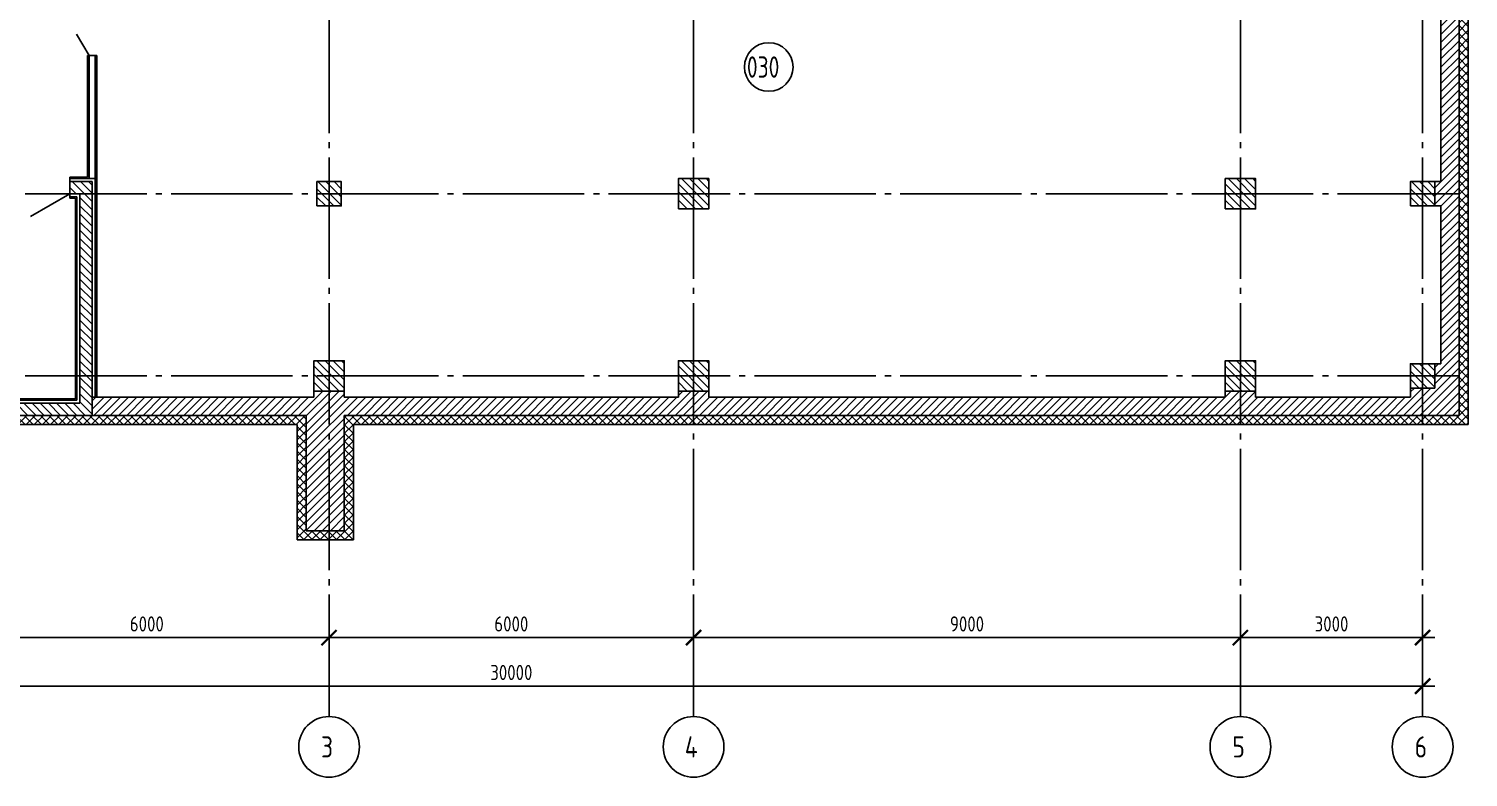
# Model space of a CAD drawing. Header units: millimetres. Extents: x -4830 to 49130, y -6610 to 27750.
# Drawn here: x 7058 to 30750, y -6610 to 5718 of the extents above; entities that cross this region are included whole.
import ezdxf

# ---------------------------------------------------------------- set-up
doc = ezdxf.new("R2010")
doc.units = ezdxf.units.MM
doc.linetypes.add('ГОСТ 2.303 5', pattern=[24, 20, -1.5, 1, -1.5])
doc.layers.add('оси', color=7, linetype='Continuous')
doc.layers.add('текст', color=7, linetype='Continuous')
doc.styles.add('ГОСТ 2.304', font='CS_Gost2304.shx')
doc.dimstyles.new('СПДС', dxfattribs={"dimscale": 100, "dimtxt": 2.5, "dimasz": 2.5, "dimexe": 2, "dimexo": 0.625, "dimgap": 1, "dimtad": 1, "dimdec": 0, "dimtxsty": 'ГОСТ 2.304', "dimblk": 'OBLIQUE', "dimblk1": 'OBLIQUE', "dimblk2": 'OBLIQUE', "dimcen": 2.5, "dimdle": 2, "dimadec": 0, "dimazin": 2, "dimtfac": 0.75, "dimtdec": 4, "dimtmove": 1, "dimatfit": 3, "dimfxl": 1, "dimtfill": 1, "dimtolj": 1, "dimarcsym": 1})
pattern_1 = [(135, (-7769.68, -10084.31), (-67.35192, -67.35192), [])]
pattern_2 = [(45, (-7769.68, -10084.31), (-67.35192, 67.35192), [])]
pattern_3 = [(135, (-1769.68, -7084.31), (-67.35192, -67.35192), [])]
pattern_4 = [(135, (10230.32, -10084.31), (-67.35192, -67.35192), [])]
pattern_5 = [(135, (7230.32, -10084.31), (-67.35192, -67.35192), [])]
pattern_6 = [(135, (7230.32, -7084.31), (-67.35192, -67.35192), [])]
pattern_7 = [(135, (-1769.68, -10084.31), (-67.35192, -67.35192), [])]
pattern_8 = [(135, (10230.32, -13084.31), (-67.35192, -67.35192), [])]

# ---------------------------------------------------------------- blocks, each defined once
blk = doc.blocks.new('_ArchTick')
at = {"color": 0, "linetype": 'ByBlock', "const_width": 0.15}
blk.add_lwpolyline([(-0.5, -0.5), (0.5, 0.5)], dxfattribs=at)
blk = doc.blocks.new('*D14')
at = {"layer": 'оси', "color": 0, "lineweight": -2, "ltscale": 100, "transparency": 16777216}
for p, q in [((0, -5047.5), (0, -4910)), ((30000, -5047.5), (30000, -4910)), ((-200, -5110), (30200, -5110))]:
    blk.add_line(p, q, dxfattribs=at)
at = {"layer": 'оси', "color": 0, "lineweight": -2, "ltscale": 100, "transparency": 16777216, "xscale": 250, "yscale": 250, "zscale": 250, "rotation": 180}
blk.add_blockref('_ArchTick', (0, -5110), dxfattribs=at)
at = {"layer": 'оси', "color": 0, "lineweight": -2, "ltscale": 100, "transparency": 16777216, "xscale": 250, "yscale": 250, "zscale": 250}
blk.add_blockref('_ArchTick', (30000, -5110), dxfattribs=at)
at = {"layer": 'оси', "color": 0, "ltscale": 100, "transparency": 16777216, "insert": (15000, -4885), "char_height": 250, "attachment_point": 5, "style": 'ГОСТ 2.304', "bg_fill": 3, "box_fill_scale": 1.1, "bg_fill_color": 256, "bg_fill_true_color": 13158600, "bg_fill_transparency": 0}
blk.add_mtext('\\A1;30000', dxfattribs=at)
blk = doc.blocks.new('*D16')
at = {"layer": 'оси', "color": 0, "lineweight": -2, "ltscale": 100, "transparency": 16777216}
for p, q in [((6000, -4247.5), (6000, -4110)), ((12000, -4247.5), (12000, -4110)), ((5800, -4310), (12200, -4310))]:
    blk.add_line(p, q, dxfattribs=at)
at = {"layer": 'оси', "color": 0, "lineweight": -2, "ltscale": 100, "transparency": 16777216, "xscale": 250, "yscale": 250, "zscale": 250, "rotation": 180}
blk.add_blockref('_ArchTick', (6000, -4310), dxfattribs=at)
at = {"layer": 'оси', "color": 0, "lineweight": -2, "ltscale": 100, "transparency": 16777216, "xscale": 250, "yscale": 250, "zscale": 250}
blk.add_blockref('_ArchTick', (12000, -4310), dxfattribs=at)
at = {"layer": 'оси', "color": 0, "ltscale": 100, "transparency": 16777216, "insert": (9000, -4085), "char_height": 250, "attachment_point": 5, "style": 'ГОСТ 2.304', "bg_fill": 3, "box_fill_scale": 1.1, "bg_fill_color": 256, "bg_fill_true_color": 13158600, "bg_fill_transparency": 0}
blk.add_mtext('\\A1;6000', dxfattribs=at)
blk = doc.blocks.new('*D17')
at = {"layer": 'оси', "color": 0, "lineweight": -2, "ltscale": 100, "transparency": 16777216}
for p, q in [((12000, -4247.5), (12000, -4110)), ((18000, -4247.5), (18000, -4110)), ((11800, -4310), (18200, -4310))]:
    blk.add_line(p, q, dxfattribs=at)
at = {"layer": 'оси', "color": 0, "lineweight": -2, "ltscale": 100, "transparency": 16777216, "xscale": 250, "yscale": 250, "zscale": 250, "rotation": 180}
blk.add_blockref('_ArchTick', (12000, -4310), dxfattribs=at)
at = {"layer": 'оси', "color": 0, "lineweight": -2, "ltscale": 100, "transparency": 16777216, "xscale": 250, "yscale": 250, "zscale": 250}
blk.add_blockref('_ArchTick', (18000, -4310), dxfattribs=at)
at = {"layer": 'оси', "color": 0, "ltscale": 100, "transparency": 16777216, "insert": (15000, -4085), "char_height": 250, "attachment_point": 5, "style": 'ГОСТ 2.304', "bg_fill": 3, "box_fill_scale": 1.1, "bg_fill_color": 256, "bg_fill_true_color": 13158600, "bg_fill_transparency": 0}
blk.add_mtext('\\A1;6000', dxfattribs=at)
blk = doc.blocks.new('*D18')
at = {"layer": 'оси', "color": 0, "lineweight": -2, "ltscale": 100, "transparency": 16777216}
for p, q in [((18000, -4247.5), (18000, -4110)), ((27000, -4247.5), (27000, -4110)), ((17800, -4310), (27200, -4310))]:
    blk.add_line(p, q, dxfattribs=at)
at = {"layer": 'оси', "color": 0, "lineweight": -2, "ltscale": 100, "transparency": 16777216, "xscale": 250, "yscale": 250, "zscale": 250, "rotation": 180}
blk.add_blockref('_ArchTick', (18000, -4310), dxfattribs=at)
at = {"layer": 'оси', "color": 0, "lineweight": -2, "ltscale": 100, "transparency": 16777216, "xscale": 250, "yscale": 250, "zscale": 250}
blk.add_blockref('_ArchTick', (27000, -4310), dxfattribs=at)
at = {"layer": 'оси', "color": 0, "ltscale": 100, "transparency": 16777216, "insert": (22500, -4085), "char_height": 250, "attachment_point": 5, "style": 'ГОСТ 2.304', "bg_fill": 3, "box_fill_scale": 1.1, "bg_fill_color": 256, "bg_fill_true_color": 13158600, "bg_fill_transparency": 0}
blk.add_mtext('\\A1;9000', dxfattribs=at)
blk = doc.blocks.new('*D19')
at = {"layer": 'оси', "color": 0, "lineweight": -2, "ltscale": 100, "transparency": 16777216}
for p, q in [((27000, -4247.5), (27000, -4110)), ((30000, -4247.5), (30000, -4110)), ((26800, -4310), (30200, -4310))]:
    blk.add_line(p, q, dxfattribs=at)
at = {"layer": 'оси', "color": 0, "lineweight": -2, "ltscale": 100, "transparency": 16777216, "xscale": 250, "yscale": 250, "zscale": 250, "rotation": 180}
blk.add_blockref('_ArchTick', (27000, -4310), dxfattribs=at)
at = {"layer": 'оси', "color": 0, "lineweight": -2, "ltscale": 100, "transparency": 16777216, "xscale": 250, "yscale": 250, "zscale": 250}
blk.add_blockref('_ArchTick', (30000, -4310), dxfattribs=at)
at = {"layer": 'оси', "color": 0, "ltscale": 100, "transparency": 16777216, "insert": (28500, -4085), "char_height": 250, "attachment_point": 5, "style": 'ГОСТ 2.304', "bg_fill": 3, "box_fill_scale": 1.1, "bg_fill_color": 256, "bg_fill_true_color": 13158600, "bg_fill_transparency": 0}
blk.add_mtext('\\A1;3000', dxfattribs=at)

msp = doc.modelspace()

# ---------------------------------------------------------------- hatches: boundary and pattern name
at = {"ltscale": 100}
h = msp.add_hatch(dxfattribs=at)
h.set_pattern_fill('ANSI37', color=256, scale=30, angle=90)
h.paths.add_polyline_path([(30750, 27750), (-750, 27750), (-750, -800), (11475, -800), (11475, -2700), (12400, -2700), (12400, -800), (30750, -800)])
h.paths.add_polyline_path([(8100, 27600), (30600, 27600), (30600, -650), (12250, -650), (12250, -2550), (11625, -2550), (11625, -650), (8100, -650), (-600, -650), (-600, 5100), (-600, 23800), (-600, 27600)], flags=16)
h = msp.add_hatch(dxfattribs=at)
h.set_pattern_fill('ANSI31', color=256, scale=30)
h.set_pattern_definition(pattern_2)
h.paths.add_polyline_path([(30600, 27600), (8100, 27600), (8100, 27300), (11800, 27300), (11800, 27200), (12200, 27200), (12200, 27300), (17800, 27300), (17800, 27200), (18200, 27200), (18200, 27300), (26800, 27300), (26800, 27200), (27200, 27200), (27200, 27300), (29800, 27300), (29800, 27200), (30200, 27200), (30200, 26800), (30300, 26800), (30300, 24200), (30200, 24200), (30200, 23800), (30300, 23800), (30300, 17200), (30200, 17200), (30200, 16800), (30300, 16800), (30300, 10200), (30200, 10200), (30200, 9800), (30300, 9800), (30300, 3200), (30200, 3200), (30200, 2800), (30300, 2800), (30300, 200), (30200, 200), (30200, -200), (29800, -200), (29800, -350), (27250, -350), (27250, -250), (26750, -250), (26750, -350), (18250, -350), (18250, -250), (17750, -250), (17750, -350), (12250, -350), (12250, -250), (11750, -250), (11750, -350), (8100, -350), (8100, -650), (11625, -650), (11625, -2550), (12250, -2550), (12250, -650), (30600, -650)])
h = msp.add_hatch(dxfattribs=at)
h.set_pattern_fill('ANSI31', color=256, scale=30)
h.set_pattern_definition(pattern_2)
h.paths.add_polyline_path([(30600, 27600), (8100, 27600), (8100, 27300), (11800, 27300), (11800, 27200), (12200, 27200), (12200, 27300), (17800, 27300), (17800, 27200), (18200, 27200), (18200, 27300), (26800, 27300), (26800, 27200), (27200, 27200), (27200, 27300), (29800, 27300), (29800, 27200), (30200, 27200), (30200, 26800), (30300, 26800), (30300, 24200), (30200, 24200), (30200, 23800), (30300, 23800), (30300, 17200), (30200, 17200), (30200, 16800), (30300, 16800), (30300, 10200), (30200, 10200), (30200, 9800), (30300, 9800), (30300, 3200), (30200, 3200), (30200, 2800), (30300, 2800), (30300, 200), (30200, 200), (30200, -200), (29800, -200), (29800, -350), (27250, -350), (27250, -250), (26750, -250), (26750, -350), (18250, -350), (18250, -250), (17750, -250), (17750, -350), (12250, -350), (12250, -250), (11750, -250), (11750, -350), (8100, -350), (8100, -650), (11625, -650), (11625, -2550), (12250, -2550), (12250, -650), (30600, -650)])
h = msp.add_hatch(dxfattribs=at)
h.set_pattern_fill('ANSI31', color=256, scale=30, angle=90)
h.set_pattern_definition(pattern_1)
h.paths.add_polyline_path([(6225, 3200), (4800, 3200), (4800, 5100), (3800, 5100), (3800, 4900), (4600, 4900), (4600, 3200), (2200, 3200), (2200, 4900), (2450, 4900), (2450, 5100), (1200, 5100), (1200, 4900), (2000, 4900), (2000, 3200), (-400, 3200), (-400, 4900), (-150, 4900), (-150, 5100), (-600, 5100), (-600, -650), (8100, -650), (8100, 3200), (7735, 3200), (7735, 3000), (7900, 3000), (7900, -450), (-400, -450), (-400, 3000), (6225, 3000)])
h = msp.add_hatch(dxfattribs=at)
h.set_pattern_fill('ANSI31', color=256, scale=30, angle=90)
h.set_pattern_definition(pattern_1)
h.paths.add_polyline_path([(6225, 3200), (4800, 3200), (4800, 5100), (3800, 5100), (3800, 4900), (4600, 4900), (4600, 3200), (2200, 3200), (2200, 4900), (2450, 4900), (2450, 5100), (1200, 5100), (1200, 4900), (2000, 4900), (2000, 3200), (-400, 3200), (-400, 4900), (-150, 4900), (-150, 5100), (-600, 5100), (-600, -650), (8100, -650), (8100, 3200), (7735, 3200), (7735, 3000), (7900, 3000), (7900, -450), (-400, -450), (-400, 3000), (6225, 3000)])
h = msp.add_hatch(dxfattribs=at)
h.set_pattern_fill('ANSI31', color=256, scale=30, angle=90)
h.set_pattern_definition(pattern_1)
h.paths.add_polyline_path([(12200, 3200), (11800, 3200), (11800, 2800), (12200, 2800)])
h = msp.add_hatch(dxfattribs=at)
h.set_pattern_fill('ANSI31', color=256, scale=30, angle=90)
h.set_pattern_definition(pattern_1)
h.paths.add_polyline_path([(12200, 3200), (11800, 3200), (11800, 2800), (12200, 2800)])
h = msp.add_hatch(dxfattribs=at)
h.set_pattern_fill('ANSI31', color=256, scale=30, angle=90)
h.set_pattern_definition(pattern_3)
h.paths.add_polyline_path([(18250, 3250), (17750, 3250), (17750, 2750), (18250, 2750)])
h = msp.add_hatch(dxfattribs=at)
h.set_pattern_fill('ANSI31', color=256, scale=30, angle=90)
h.set_pattern_definition(pattern_3)
h.paths.add_polyline_path([(18250, 3250), (17750, 3250), (17750, 2750), (18250, 2750)])
h = msp.add_hatch(dxfattribs=at)
h.set_pattern_fill('ANSI31', color=256, scale=30, angle=90)
h.set_pattern_definition(pattern_6)
h.paths.add_polyline_path([(27250, 3250), (26750, 3250), (26750, 2750), (27250, 2750)])
h = msp.add_hatch(dxfattribs=at)
h.set_pattern_fill('ANSI31', color=256, scale=30, angle=90)
h.set_pattern_definition(pattern_6)
h.paths.add_polyline_path([(27250, 3250), (26750, 3250), (26750, 2750), (27250, 2750)])
h = msp.add_hatch(dxfattribs=at)
h.set_pattern_fill('ANSI31', color=256, scale=30, angle=90)
h.set_pattern_definition(pattern_4)
h.paths.add_polyline_path([(30200, 3200), (29800, 3200), (29800, 2800), (30200, 2800)])
h = msp.add_hatch(dxfattribs=at)
h.set_pattern_fill('ANSI31', color=256, scale=30, angle=90)
h.set_pattern_definition(pattern_4)
h.paths.add_polyline_path([(30200, 3200), (29800, 3200), (29800, 2800), (30200, 2800)])
h = msp.add_hatch(dxfattribs=at)
h.set_pattern_fill('ANSI31', color=256, scale=30, angle=90)
h.set_pattern_definition(pattern_1)
h.paths.add_polyline_path([(12250, 250), (11750, 250), (11750, -250), (12250, -250)])
h = msp.add_hatch(dxfattribs=at)
h.set_pattern_fill('ANSI31', color=256, scale=30, angle=90)
h.set_pattern_definition(pattern_1)
h.paths.add_polyline_path([(12250, 250), (11750, 250), (11750, -250), (12250, -250)])
h = msp.add_hatch(dxfattribs=at)
h.set_pattern_fill('ANSI31', color=256, scale=30, angle=90)
h.set_pattern_definition(pattern_7)
h.paths.add_polyline_path([(18250, 250), (17750, 250), (17750, -250), (18250, -250)])
h = msp.add_hatch(dxfattribs=at)
h.set_pattern_fill('ANSI31', color=256, scale=30, angle=90)
h.set_pattern_definition(pattern_7)
h.paths.add_polyline_path([(18250, 250), (17750, 250), (17750, -250), (18250, -250)])
h = msp.add_hatch(dxfattribs=at)
h.set_pattern_fill('ANSI31', color=256, scale=30, angle=90)
h.set_pattern_definition(pattern_5)
h.paths.add_polyline_path([(27250, 250), (26750, 250), (26750, -250), (27250, -250)])
h = msp.add_hatch(dxfattribs=at)
h.set_pattern_fill('ANSI31', color=256, scale=30, angle=90)
h.set_pattern_definition(pattern_5)
h.paths.add_polyline_path([(27250, 250), (26750, 250), (26750, -250), (27250, -250)])
h = msp.add_hatch(dxfattribs=at)
h.set_pattern_fill('ANSI31', color=256, scale=30, angle=90)
h.set_pattern_definition(pattern_8)
h.paths.add_polyline_path([(30200, 200), (29800, 200), (29800, -200), (30200, -200)])
h = msp.add_hatch(dxfattribs=at)
h.set_pattern_fill('ANSI31', color=256, scale=30, angle=90)
h.set_pattern_definition(pattern_8)
h.paths.add_polyline_path([(30200, 200), (29800, 200), (29800, -200), (30200, -200)])

# ---------------------------------------------------------------- linework, layer by layer
for p, q in [((30750, -800), (30750, 27750)), ((30750, -800), (30750, 27750)), ((30600, 27600), (30600, -650)), ((30600, 27600), (30600, -650)), ((30300, 9800), (30300, 3200)), ((30300, 9800), (30300, 3200)), ((7845, 5630.1), (8050, 5275)), ((7845, 5630.1), (8050, 5275)), ((8025, 5275), (8025, 3275)), ((8025, 5275), (8175, 5275)), ((8025, 5275), (8025, 3275)), ((8025, 5275), (8175, 5275)), ((8050, 5275), (8050, 3250)), ((8050, 5275), (8050, 3250)), ((8150, 5275), (8150, -350)), ((8150, 5275), (8150, -350)), ((8175, 5275), (8175, -350)), ((8175, 5275), (8175, -350)), ((7735, 2925), (7735, 3275)), ((7735, 3275), (8025, 3275)), ((7735, 2925), (7735, 3275)), ((7735, 3275), (8025, 3275)), ((7735, 3250), (8150, 3250)), ((7735, 3250), (8150, 3250)), ((8100, 3200), (7735, 3200)), ((8100, 3200), (7735, 3200)), ((8100, 3200), (8100, -650)), ((8100, 3200), (8100, -650)), ((30200, 3200), (30300, 3200)), ((30200, 3200), (30300, 3200)), ((7735, 3000), (7085.5, 2625)), ((7735, 3000), (7085.5, 2625)), ((7735, 3000), (7900, 3000)), ((7735, 3000), (7900, 3000)), ((7735, 2950), (7850, 2950)), ((7735, 2950), (7850, 2950)), ((7735, 2925), (7825, 2925)), ((7735, 2925), (7825, 2925)), ((7825, 2925), (7825, -375)), ((7825, 2925), (7825, -375)), ((7850, 2950), (7850, -400)), ((7850, 2950), (7850, -400)), ((7900, 3000), (7900, -450)), ((7900, 3000), (7900, -450)), ((30200, 2800), (30300, 2800)), ((30200, 2800), (30300, 2800)), ((30300, 2800), (30300, 200)), ((30300, 2800), (30300, 200)), ((30200, 200), (30300, 200)), ((30200, 200), (30300, 200)), ((29800, -200), (29800, -350)), ((29800, -200), (29800, -350)), ((7900, -450), (-400, -450)), ((7900, -450), (-400, -450)), ((7850, -400), (-350, -400)), ((7850, -400), (-350, -400)), ((7825, -375), (-325, -375)), ((7825, -375), (-325, -375)), ((11750, -350), (8100, -350)), ((11750, -350), (8100, -350)), ((11750, -250), (11750, -350)), ((11750, -250), (11750, -350)), ((12250, -250), (12250, -350)), ((12250, -250), (12250, -350)), ((17750, -350), (12250, -350)), ((17750, -350), (12250, -350)), ((17750, -250), (17750, -350)), ((17750, -250), (17750, -350)), ((18250, -250), (18250, -350)), ((18250, -250), (18250, -350)), ((26750, -350), (18250, -350)), ((26750, -350), (18250, -350)), ((26750, -250), (26750, -350)), ((26750, -250), (26750, -350)), ((27250, -250), (27250, -350)), ((27250, -250), (27250, -350)), ((29800, -350), (27250, -350)), ((29800, -350), (27250, -350)), ((8100, -650), (-600, -650)), ((8100, -650), (-600, -650)), ((11625, -650), (8100, -650)), ((11625, -650), (8100, -650)), ((11625, -650), (11625, -2550)), ((11625, -650), (11625, -2550)), ((30600, -650), (12250, -650)), ((12250, -650), (12250, -2550)), ((30600, -650), (12250, -650)), ((12250, -650), (12250, -2550)), ((-750, -800), (11475, -800)), ((-750, -800), (11475, -800)), ((11475, -800), (11475, -2700)), ((11475, -800), (11475, -2700)), ((12400, -800), (30750, -800)), ((12400, -800), (12400, -2700)), ((12400, -800), (30750, -800)), ((12400, -800), (12400, -2700)), ((11625, -2550), (12250, -2550)), ((11625, -2550), (12250, -2550)), ((11475, -2700), (12400, -2700)), ((11475, -2700), (12400, -2700))]:
    msp.add_line(p, q, dxfattribs=at)
for points in [[(11800, 2800), (12200, 2800), (12200, 3200), (11800, 3200)], [(11800, 2800), (12200, 2800), (12200, 3200), (11800, 3200)], [(17750, 2750), (18250, 2750), (18250, 3250), (17750, 3250)], [(17750, 2750), (18250, 2750), (18250, 3250), (17750, 3250)], [(26750, 2750), (27250, 2750), (27250, 3250), (26750, 3250)], [(26750, 2750), (27250, 2750), (27250, 3250), (26750, 3250)], [(29800, 2800), (30200, 2800), (30200, 3200), (29800, 3200)], [(29800, 2800), (30200, 2800), (30200, 3200), (29800, 3200)], [(11750, -250), (12250, -250), (12250, 250), (11750, 250)], [(11750, -250), (12250, -250), (12250, 250), (11750, 250)], [(17750, -250), (18250, -250), (18250, 250), (17750, 250)], [(17750, -250), (18250, -250), (18250, 250), (17750, 250)], [(26750, -250), (27250, -250), (27250, 250), (26750, 250)], [(26750, -250), (27250, -250), (27250, 250), (26750, 250)], [(29800, -200), (30200, -200), (30200, 200), (29800, 200)], [(29800, -200), (30200, -200), (30200, 200), (29800, 200)]]:
    msp.add_lwpolyline(points, close=True, dxfattribs=at)
at = {"layer": 'оси', "linetype": 'ГОСТ 2.303 5', "lineweight": 25, "ltscale": 100}
for points in [[(30600, 3000), (-3330, 3000)], [(30600, 0), (-3330, 0)]]:
    msp.add_lwpolyline(points, dxfattribs=at)
at = {"layer": 'оси', "linetype": 'Continuous', "lineweight": 25, "ltscale": 100}
for centre in [(12000, -6110), (18000, -6110), (27000, -6110), (30000, -6110)]:
    msp.add_circle(centre, 500, dxfattribs=at)
at = {"layer": 'текст', "linetype": 'Continuous', "lineweight": 25, "ltscale": 100}
msp.add_circle((19237.5, 5087.5), 400, dxfattribs=at)

# ---------------------------------------------------------------- texts
at = {"layer": 'оси', "linetype": 'Continuous', "lineweight": 25, "ltscale": 100, "char_height": 350, "width": 650, "attachment_point": 1, "style": 'ГОСТ 2.304'}
for s, insert in [('\\f|b0|i0|c1|p0;\\W1.0000000000;\\T1.0000000000;\\o\\l3', (11868.8, -5935)), ('\\f|b0|i0|c1|p0;\\W1.0000000000;\\T1.0000000000;\\o\\l4', (17855.6, -5935)), ('\\f|b0|i0|c1|p0;\\W1.0000000000;\\T1.0000000000;\\o\\l5', (26868.8, -5935)), ('\\f|b0|i0|c1|p0;\\W1.0000000000;\\T1.0000000000;\\o\\l6', (29868.8, -5935))]:
    msp.add_mtext(s, dxfattribs=dict(at, insert=insert))
at = {"layer": 'текст', "linetype": 'Continuous', "lineweight": 25, "ltscale": 100, "insert": (18877.8, 5262.5), "char_height": 350, "width": 1202.765, "attachment_point": 1, "style": 'ГОСТ 2.304'}
msp.add_mtext('\\f|b0|i0|c1|p0;\\W0.9134926013;\\T1.0000000000;\\o\\l030', dxfattribs=at)

# ---------------------------------------------------------------- dimensions: what is measured, and where the dimension line sits
at = {"layer": 'оси', "ltscale": 100}
for base, p1, p2, picture, middle in [((12000, -4310), (6000, -4310), (12000, -4310), '*D16', (9000, -4085)), ((30000, -5110), (0, -5110), (30000, -5110), '*D14', (15000, -4885))]:
    dim = msp.add_linear_dim(base=base, p1=p1, p2=p2, dimstyle='СПДС', override={"dimblk1": 'ArchTick', "dimblk2": 'ArchTick', "dimsah": 1}, dxfattribs=at)
    dim.commit()
    dim.dimension.update_dxf_attribs({"geometry": picture, "text_midpoint": middle})

# ---------------------------------------------------------------- next in the draw order: linework, layer by layer
for p, q in [((30000, -5047.5), (30000, -4910)), ((-200, -5110), (30200, -5110))]:
    msp.add_line(p, q, dxfattribs=at)
at = {"layer": 'оси', "linetype": 'ГОСТ 2.303 5', "lineweight": 25, "ltscale": 100}
for points in [[(12000, -5110), (12000, -5610)], [(18000, -5110), (18000, -5610)], [(27000, -5110), (27000, -5610)], [(30000, -5110), (30000, -5610)]]:
    msp.add_lwpolyline(points, dxfattribs=at)

# ---------------------------------------------------------------- next in the draw order: block references
at = {"layer": 'оси', "ltscale": 100, "xscale": 250, "yscale": 250, "zscale": 250}
msp.add_blockref('_ArchTick', (30000, -5110), dxfattribs=at)

# ---------------------------------------------------------------- next in the draw order: dimensions: what is measured, and where the dimension line sits
at = {"layer": 'оси', "ltscale": 100}
dim = msp.add_linear_dim(base=(18000, -4310), p1=(12000, -4310), p2=(18000, -4310), dimstyle='СПДС', override={"dimblk1": 'ArchTick', "dimblk2": 'ArchTick', "dimsah": 1}, dxfattribs=at)
dim.commit()
dim.dimension.update_dxf_attribs({"geometry": '*D17', "text_midpoint": (15000, -4085)})

# ---------------------------------------------------------------- next in the draw order: linework, layer by layer
for p, q in [((12000, -4247.5), (12000, -4110)), ((12000, -4247.5), (12000, -4110)), ((5800, -4310), (12200, -4310))]:
    msp.add_line(p, q, dxfattribs=at)
at = {"layer": 'оси', "linetype": 'ГОСТ 2.303 5', "lineweight": 25, "ltscale": 100}
msp.add_lwpolyline([(12000, 27600), (12000, -5110)], dxfattribs=at)

# ---------------------------------------------------------------- next in the draw order: block references
at = {"layer": 'оси', "ltscale": 100, "xscale": 250, "yscale": 250, "zscale": 250}
msp.add_blockref('_ArchTick', (12000, -4310), dxfattribs=at)
at = {"layer": 'оси', "ltscale": 100, "xscale": 250, "yscale": 250, "zscale": 250, "rotation": 180}
msp.add_blockref('_ArchTick', (12000, -4310), dxfattribs=at)

# ---------------------------------------------------------------- next in the draw order: texts
at = {"layer": 'оси', "ltscale": 100, "insert": (15000, -4885), "char_height": 250, "attachment_point": 5, "style": 'ГОСТ 2.304', "bg_fill": 3, "box_fill_scale": 1.1, "bg_fill_color": 256, "bg_fill_true_color": 13158600, "bg_fill_transparency": 0}
msp.add_mtext('\\A1;30000', dxfattribs=at)

# ---------------------------------------------------------------- next in the draw order: dimensions: what is measured, and where the dimension line sits
at = {"layer": 'оси', "ltscale": 100}
dim = msp.add_linear_dim(base=(27000, -4310), p1=(18000, -4310), p2=(27000, -4310), dimstyle='СПДС', override={"dimblk1": 'ArchTick', "dimblk2": 'ArchTick', "dimsah": 1}, dxfattribs=at)
dim.commit()
dim.dimension.update_dxf_attribs({"geometry": '*D18', "text_midpoint": (22500, -4085)})

# ---------------------------------------------------------------- next in the draw order: linework, layer by layer
for p, q in [((18000, -4247.5), (18000, -4110)), ((18000, -4247.5), (18000, -4110)), ((11800, -4310), (18200, -4310))]:
    msp.add_line(p, q, dxfattribs=at)
at = {"layer": 'оси', "linetype": 'ГОСТ 2.303 5', "lineweight": 25, "ltscale": 100}
msp.add_lwpolyline([(18000, 27600), (18000, -5110)], dxfattribs=at)

# ---------------------------------------------------------------- next in the draw order: block references
at = {"layer": 'оси', "ltscale": 100, "xscale": 250, "yscale": 250, "zscale": 250}
msp.add_blockref('_ArchTick', (18000, -4310), dxfattribs=at)
at = {"layer": 'оси', "ltscale": 100, "xscale": 250, "yscale": 250, "zscale": 250, "rotation": 180}
msp.add_blockref('_ArchTick', (18000, -4310), dxfattribs=at)

# ---------------------------------------------------------------- next in the draw order: texts
at = {"layer": 'оси', "ltscale": 100, "insert": (9000, -4085), "char_height": 250, "attachment_point": 5, "style": 'ГОСТ 2.304', "bg_fill": 3, "box_fill_scale": 1.1, "bg_fill_color": 256, "bg_fill_true_color": 13158600, "bg_fill_transparency": 0}
msp.add_mtext('\\A1;6000', dxfattribs=at)

# ---------------------------------------------------------------- next in the draw order: dimensions: what is measured, and where the dimension line sits
at = {"layer": 'оси', "ltscale": 100}
dim = msp.add_linear_dim(base=(30000, -4310), p1=(27000, -4310), p2=(30000, -4310), dimstyle='СПДС', override={"dimblk1": 'ArchTick', "dimblk2": 'ArchTick', "dimsah": 1}, dxfattribs=at)
dim.commit()
dim.dimension.update_dxf_attribs({"geometry": '*D19', "text_midpoint": (28500, -4085)})

# ---------------------------------------------------------------- next in the draw order: linework, layer by layer
for p, q in [((27000, -4247.5), (27000, -4110)), ((27000, -4247.5), (27000, -4110)), ((30000, -4247.5), (30000, -4110)), ((17800, -4310), (27200, -4310)), ((26800, -4310), (30200, -4310))]:
    msp.add_line(p, q, dxfattribs=at)
at = {"layer": 'оси', "linetype": 'ГОСТ 2.303 5', "lineweight": 25, "ltscale": 100}
for points in [[(27000, 27600), (27000, -5110)], [(30000, 27600), (30000, -5110)]]:
    msp.add_lwpolyline(points, dxfattribs=at)

# ---------------------------------------------------------------- next in the draw order: block references
at = {"layer": 'оси', "ltscale": 100, "xscale": 250, "yscale": 250, "zscale": 250}
for p in [(27000, -4310), (30000, -4310)]:
    msp.add_blockref('_ArchTick', p, dxfattribs=at)
at = {"layer": 'оси', "ltscale": 100, "xscale": 250, "yscale": 250, "zscale": 250, "rotation": 180}
msp.add_blockref('_ArchTick', (27000, -4310), dxfattribs=at)

# ---------------------------------------------------------------- next in the draw order: texts
at = {"layer": 'оси', "ltscale": 100, "insert": (15000, -4085), "char_height": 250, "attachment_point": 5, "style": 'ГОСТ 2.304', "bg_fill": 3, "box_fill_scale": 1.1, "bg_fill_color": 256, "bg_fill_true_color": 13158600, "bg_fill_transparency": 0}
msp.add_mtext('\\A1;6000', dxfattribs=at)

# ---------------------------------------------------------------- next in the draw order: texts
at = {"layer": 'оси', "ltscale": 100, "char_height": 250, "attachment_point": 5, "style": 'ГОСТ 2.304', "bg_fill": 3, "box_fill_scale": 1.1, "bg_fill_color": 256, "bg_fill_true_color": 13158600, "bg_fill_transparency": 0}
for s, insert in [('\\A1;9000', (22500, -4085)), ('\\A1;3000', (28500, -4085))]:
    msp.add_mtext(s, dxfattribs=dict(at, insert=insert))

doc.saveas('drawing.dxf')
